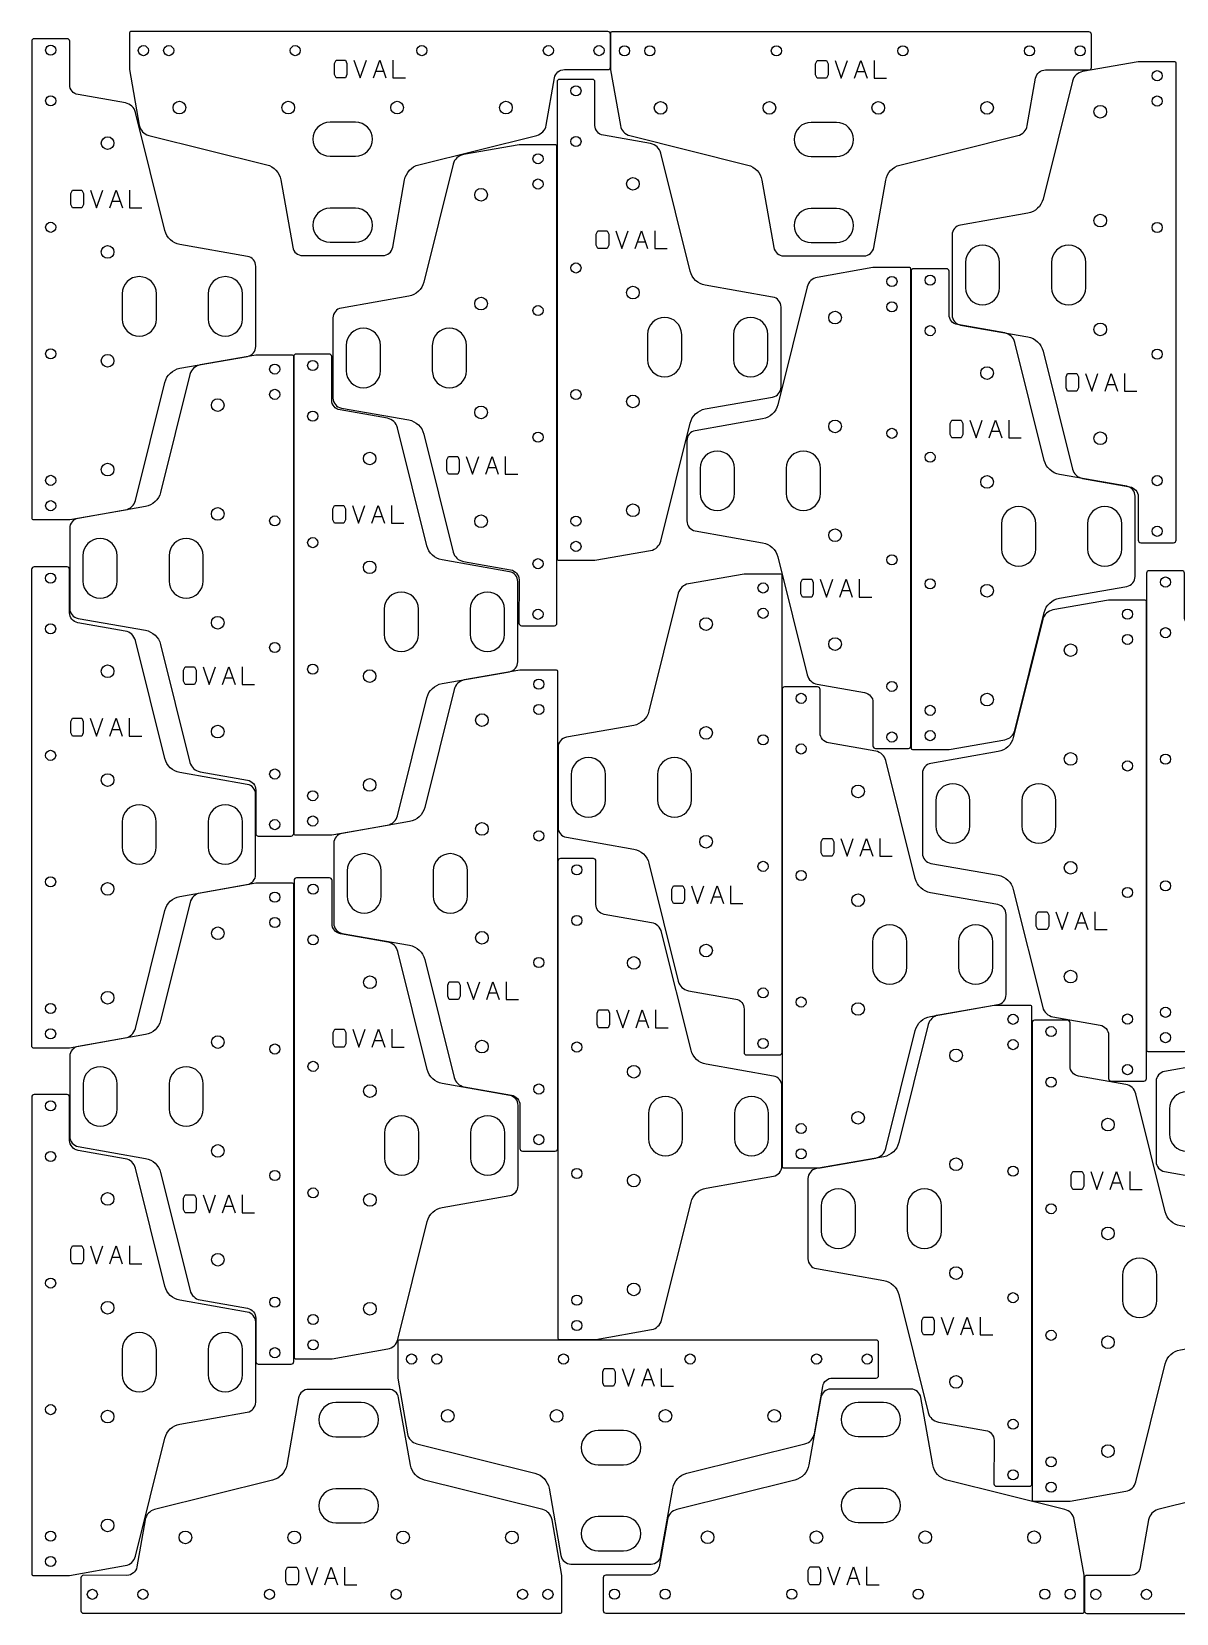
# Model space of a CAD drawing. Extents: x 0 to 2304, y 0 to 1250.
# Drawn here: x 0 to 904, y 0 to 1250 of the extents above; entities that cross this region are included whole.
import ezdxf

# ---------------------------------------------------------------- set-up
doc = ezdxf.new("R2010")
doc.units = 0
doc.layers.get('0').update_dxf_attribs({"linetype": 'CONTINUOUS'})
doc.layers.add('Layer 2', color=7, linetype='CONTINUOUS')

msp = doc.modelspace()

# ---------------------------------------------------------------- linework, layer by layer
for points in [[(415.1633, 1249.9644), (78.2899, 1249.9644, 0.414213562), (77.2899, 1248.9644), (77.2899, 1219.9644), (85.0473, 1175.9698, 0.296213495), (92.4762, 1168.0033), (185.7277, 1144.7531, -0.296213495), (196.871, 1132.8034), (206.2566, 1079.5752, 0.363970234), (214.135, 1072.9644), (277.4448, 1072.9644, 0.363970234), (285.3232, 1079.5752), (294.7088, 1132.8034, -0.296213495), (305.8521, 1144.7531), (399.1036, 1168.0033, 0.296213495), (406.5325, 1175.9698), (413.1238, 1213.3512, -0.364085196), (421.0055, 1219.962), (455.2891, 1219.9481, 0.414332493), (457.2899, 1221.9481), (457.2899, 1247.9481, 0.414094641), (455.2907, 1249.9481)], [(0.0472, 1202.2116), (0.0472, 865.3382, 0.414213562), (1.0472, 864.3382), (30.0472, 864.3382), (74.0418, 872.0956, 0.296213495), (82.0083, 879.5245), (105.2585, 972.776, -0.296213495), (117.2082, 983.9193), (170.4364, 993.3048, 0.363970234), (177.0472, 1001.1833), (177.0472, 1064.493, 0.363970234), (170.4364, 1072.3715), (117.2082, 1081.7571, -0.296213495), (105.2585, 1092.9003), (82.0083, 1186.1519, 0.296213495), (74.0418, 1193.5807), (36.6604, 1200.1721, -0.364085196), (30.0496, 1208.0538), (30.0635, 1242.3374, 0.414332493), (28.0635, 1244.3382), (2.0635, 1244.3382, 0.414094641), (0.0635, 1242.339)], [(795.2955, 1249.7358), (458.4221, 1249.7358, 0.414213562), (457.4221, 1248.7358), (457.4221, 1219.7358), (465.1795, 1175.7412, 0.296213495), (472.6084, 1167.7747), (565.8599, 1144.5245, -0.296213495), (577.0032, 1132.5748), (586.3887, 1079.3466, 0.363970234), (594.2672, 1072.7358), (657.5769, 1072.7358, 0.363970234), (665.4554, 1079.3466), (674.841, 1132.5748, -0.296213495), (685.9842, 1144.5245), (779.2358, 1167.7747, 0.296213495), (786.6646, 1175.7412), (793.256, 1213.1226, -0.364085196), (801.1377, 1219.7334), (835.4213, 1219.7195, 0.414332493), (837.4221, 1221.7195), (837.4221, 1247.7195, 0.414094641), (835.4229, 1249.7195)], [(904.3069, 888.2505), (904.3069, 1225.1239, 0.414213562), (903.3069, 1226.1239), (874.3069, 1226.1239), (830.3123, 1218.3665, 0.296213495), (822.3458, 1210.9376), (799.0956, 1117.6861, -0.296213495), (787.1459, 1106.5428), (733.9177, 1097.1572, 0.363970234), (727.3069, 1089.2788), (727.3069, 1025.969, 0.363970234), (733.9177, 1018.0906), (787.1459, 1008.705, -0.296213495), (799.0956, 997.5617), (822.3458, 904.3102, 0.296213495), (830.3123, 896.8813), (867.6937, 890.29, -0.364085196), (874.3045, 882.4083), (874.2906, 848.1247, 0.414332493), (876.2906, 846.1239), (902.2906, 846.1239, 0.414094641), (904.2906, 848.1231)], [(415.0934, 1170.0646), (415.0934, 833.1912, 0.414213562), (416.0934, 832.1912), (445.0934, 832.1912), (489.088, 839.9486, 0.296213495), (497.0545, 847.3775), (520.3047, 940.629, -0.296213495), (532.2544, 951.7723), (585.4826, 961.1578, 0.363970234), (592.0934, 969.0363), (592.0934, 1032.346, 0.363970234), (585.4826, 1040.2245), (532.2544, 1049.6101, -0.296213495), (520.3047, 1060.7533), (497.0545, 1154.0049, 0.296213495), (489.088, 1161.4337), (451.7066, 1168.0251, -0.364085196), (445.0957, 1175.9068), (445.1097, 1210.1904, 0.414332493), (443.1097, 1212.1912), (417.1097, 1212.1912, 0.414094641), (415.1097, 1210.192)], [(255.7899, 1151.4644, 1), (255.7899, 1178.4644), (235.7899, 1178.4644, 1), (235.7899, 1151.4644)], [(635.9221, 1151.2358, 1), (635.9221, 1178.2358), (615.9221, 1178.2358, 1), (615.9221, 1151.2358)], [(415.0814, 822.6502), (415.0814, 1159.5237, 0.414213562), (414.0814, 1160.5237), (385.0814, 1160.5237), (341.0868, 1152.7662, 0.296213495), (333.1203, 1145.3374), (309.8701, 1052.0859, -0.296213495), (297.9204, 1040.9426), (244.6922, 1031.557, 0.363970234), (238.0814, 1023.6785), (238.0814, 960.3688, 0.363970234), (244.6922, 952.4904), (297.9204, 943.1048, -0.296213495), (309.8701, 931.9615), (333.1203, 838.71, 0.296213495), (341.0868, 831.2811), (378.4682, 824.6898, -0.364085196), (385.079, 816.8081), (385.0651, 782.5245, 0.414332493), (387.0651, 780.5237), (413.0651, 780.5237, 0.414094641), (415.0651, 782.5229)], [(255.7899, 1083.4644, 1), (255.7899, 1110.4644), (235.7899, 1110.4644, 1), (235.7899, 1083.4644)], [(635.9221, 1083.2358, 1), (635.9221, 1110.2358), (615.9221, 1110.2358, 1), (615.9221, 1083.2358)], [(737.8069, 1047.6239, 1), (764.8069, 1047.6239), (764.8069, 1067.6239, 1), (737.8069, 1067.6239)], [(805.8069, 1047.6239, 1), (832.8069, 1047.6239), (832.8069, 1067.6239, 1), (805.8069, 1067.6239)], [(694.7473, 725.6511), (694.7473, 1062.5245, 0.414213562), (693.7473, 1063.5245), (664.7473, 1063.5245), (620.7527, 1055.7671, 0.296213495), (612.7862, 1048.3382), (589.536, 955.0867, -0.296213495), (577.5863, 943.9434), (524.3581, 934.5579, 0.363970234), (517.7473, 926.6794), (517.7473, 863.3697, 0.363970234), (524.3581, 855.4912), (577.5863, 846.1056, -0.296213495), (589.536, 834.9624), (612.7862, 741.7108, 0.296213495), (620.7527, 734.282), (658.1341, 727.6906, -0.364085196), (664.7449, 719.8089), (664.731, 685.5253, 0.414332493), (666.731, 683.5245), (692.731, 683.5245, 0.414094641), (694.731, 685.5237)], [(694.8496, 1020.4883), (694.8496, 683.6148, 0.414213562), (695.8496, 682.6148), (724.8496, 682.6148), (768.8442, 690.3722, 0.296213495), (776.8107, 697.8011), (800.0609, 791.0526, -0.296213495), (812.0106, 802.1959), (865.2388, 811.5815, 0.363970234), (871.8496, 819.4599), (871.8496, 882.7697, 0.363970234), (865.2388, 890.6481), (812.0106, 900.0337, -0.296213495), (800.0609, 911.177), (776.8107, 1004.4285, 0.296213495), (768.8442, 1011.8574), (731.4628, 1018.4487, -0.364085196), (724.852, 1026.3304), (724.8659, 1060.614, 0.414332493), (722.8659, 1062.6148), (696.8659, 1062.6148, 0.414094641), (694.8659, 1060.6156)], [(98.5472, 1042.8382, 1), (71.5472, 1042.8382), (71.5472, 1022.8382, 1), (98.5472, 1022.8382)], [(166.5472, 1042.8382, 1), (139.5472, 1042.8382), (139.5472, 1022.8382, 1), (166.5472, 1022.8382)], [(248.5814, 982.0237, 1), (275.5814, 982.0237), (275.5814, 1002.0237, 1), (248.5814, 1002.0237)], [(316.5814, 982.0237, 1), (343.5814, 982.0237), (343.5814, 1002.0237, 1), (316.5814, 1002.0237)], [(513.5934, 1010.6912, 1), (486.5934, 1010.6912), (486.5934, 990.6912, 1), (513.5934, 990.6912)], [(581.5934, 1010.6912, 1), (554.5934, 1010.6912), (554.5934, 990.6912, 1), (581.5934, 990.6912)], [(207.0649, 656.4383), (207.0649, 993.3118, 0.414213562), (206.0649, 994.3118), (177.0649, 994.3118), (133.0703, 986.5543, 0.296213495), (125.1038, 979.1255), (101.8536, 885.8739, -0.296213495), (89.9039, 874.7306), (36.6757, 865.3451, 0.363970234), (30.0649, 857.4666), (30.0649, 794.1569, 0.363970234), (36.6757, 786.2784), (89.9039, 776.8929, -0.296213495), (101.8536, 765.7496), (125.1038, 672.4981, 0.296213495), (133.0703, 665.0692), (170.4517, 658.4778, -0.364085196), (177.0625, 650.5961), (177.0486, 616.3126, 0.414332493), (179.0486, 614.3118), (205.0486, 614.3118, 0.414094641), (207.0486, 616.3109)], [(207.0781, 953.0097), (207.0781, 616.1362, 0.414213562), (208.0781, 615.1362), (237.0781, 615.1362), (281.0727, 622.8937, 0.296213495), (289.0391, 630.3225), (312.2894, 723.5741, -0.296213495), (324.2391, 734.7173), (377.4672, 744.1029, 0.363970234), (384.0781, 751.9814), (384.0781, 815.2911, 0.363970234), (377.4672, 823.1696), (324.2391, 832.5551, -0.296213495), (312.2894, 843.6984), (289.0391, 936.9499, 0.296213495), (281.0727, 944.3788), (243.6912, 950.9701, -0.364085196), (237.0804, 958.8519), (237.0943, 993.1354, 0.414332493), (235.0943, 995.1362), (209.0943, 995.1362, 0.414094641), (207.0943, 993.137)], [(528.2473, 885.0245, 1), (555.2473, 885.0245), (555.2473, 905.0245, 1), (528.2473, 905.0245)], [(596.2473, 885.0245, 1), (623.2473, 885.0245), (623.2473, 905.0245, 1), (596.2473, 905.0245)], [(793.3496, 861.1148, 1), (766.3496, 861.1148), (766.3496, 841.1148, 1), (793.3496, 841.1148)], [(861.3496, 861.1148, 1), (834.3496, 861.1148), (834.3496, 841.1148, 1), (861.3496, 841.1148)], [(40.5649, 815.8118, 1), (67.5649, 815.8118), (67.5649, 835.8118, 1), (40.5649, 835.8118)], [(108.5649, 815.8118, 1), (135.5649, 815.8118), (135.5649, 835.8118, 1), (108.5649, 835.8118)], [(-0.0006, 784.9124), (-0.0006, 448.039, 0.414213562), (0.9994, 447.039), (29.9994, 447.039), (73.994, 454.7964, 0.296213495), (81.9605, 462.2253), (105.2107, 555.4768, -0.296213495), (117.1605, 566.6201), (170.3886, 576.0056, 0.363970234), (176.9994, 583.8841), (176.9994, 647.1938, 0.363970234), (170.3886, 655.0723), (117.1605, 664.4579, -0.296213495), (105.2107, 675.6011), (81.9605, 768.8527, 0.296213495), (73.994, 776.2815), (36.6126, 782.8729, -0.364085196), (30.0018, 790.7546), (30.0157, 825.0382, 0.414332493), (28.0157, 827.039), (2.0157, 827.039, 0.414094641), (0.0157, 825.0398)], [(592.9, 483.4461), (592.9, 820.3196, 0.414213562), (591.9, 821.3196), (562.9, 821.3196), (518.9054, 813.5621, 0.296213495), (510.9389, 806.1333), (487.6887, 712.8818, -0.296213495), (475.739, 701.7385), (422.5108, 692.3529, 0.363970234), (415.9, 684.4744), (415.9, 621.1647, 0.363970234), (422.5108, 613.2863), (475.739, 603.9007, -0.296213495), (487.6887, 592.7574), (510.9389, 499.5059, 0.296213495), (518.9054, 492.077), (556.2868, 485.4857, -0.364085196), (562.8976, 477.604), (562.8837, 443.3204, 0.414332493), (564.8837, 441.3196), (590.8837, 441.3196, 0.414094641), (592.8837, 443.3188)], [(880.8511, 781.8702), (880.8511, 444.9967, 0.414213562), (881.8511, 443.9967), (910.8511, 443.9967), (954.8457, 451.7541, 0.296213495), (962.8122, 459.183), (986.0624, 552.4345, -0.296213495), (998.0121, 563.5778), (1051.2403, 572.9634, 0.363970234), (1057.8511, 580.8418), (1057.8511, 644.1516, 0.363970234), (1051.2403, 652.03), (998.0121, 661.4156, -0.296213495), (986.0624, 672.5589), (962.8122, 765.8104, 0.296213495), (954.8457, 773.2393), (917.4643, 779.8306, -0.364085196), (910.8535, 787.7123), (910.8674, 821.9959, 0.414332493), (908.8674, 823.9967), (882.8674, 823.9967, 0.414094641), (880.8674, 821.9975)], [(305.5781, 793.6362, 1), (278.5781, 793.6362), (278.5781, 773.6362, 1), (305.5781, 773.6362)], [(373.5781, 793.6362, 1), (346.5781, 793.6362), (346.5781, 773.6362, 1), (373.5781, 773.6362)], [(880.8321, 462.7998), (880.8321, 799.6732, 0.414213562), (879.8321, 800.6732), (850.8321, 800.6732), (806.8375, 792.9158, 0.296213495), (798.871, 785.4869), (775.6208, 692.2354, -0.296213495), (763.6711, 681.0921), (710.4429, 671.7066, 0.363970234), (703.8321, 663.8281), (703.8321, 600.5184, 0.363970234), (710.4429, 592.6399), (763.6711, 583.2543, -0.296213495), (775.6208, 572.1111), (798.871, 478.8595, 0.296213495), (806.8375, 471.4307), (844.2189, 464.8393, -0.364085196), (850.8298, 456.9576), (850.8158, 422.674, 0.414332493), (852.8158, 420.6732), (878.8158, 420.6732, 0.414094641), (880.8158, 422.6724)], [(415.7622, 407.4851), (415.7622, 744.3586, 0.414213562), (414.7622, 745.3586), (385.7622, 745.3586), (341.7676, 737.6011, 0.296213495), (333.8012, 730.1723), (310.5509, 636.9207, -0.296213495), (298.6012, 625.7774), (245.3731, 616.3919, 0.363970234), (238.7622, 608.5134), (238.7622, 545.2037, 0.363970234), (245.3731, 537.3252), (298.6012, 527.9397, -0.296213495), (310.5509, 516.7964), (333.8012, 423.5448, 0.296213495), (341.7676, 416.116), (379.1491, 409.5246, -0.364085196), (385.7599, 401.6429), (385.746, 367.3594, 0.414332493), (387.746, 365.3586), (413.746, 365.3586, 0.414094641), (415.746, 367.3577)], [(592.9353, 689.9762), (592.9353, 353.1028, 0.414213562), (593.9353, 352.1028), (622.9353, 352.1028), (666.9299, 359.8602, 0.296213495), (674.8964, 367.2891), (698.1466, 460.5406, -0.296213495), (710.0963, 471.6839), (763.3245, 481.0694, 0.363970234), (769.9353, 488.9479), (769.9353, 552.2576, 0.363970234), (763.3245, 560.1361), (710.0963, 569.5217, -0.296213495), (698.1466, 580.6649), (674.8964, 673.9165, 0.296213495), (666.9299, 681.3453), (629.5485, 687.9367, -0.364085196), (622.9377, 695.8184), (622.9516, 730.102, 0.414332493), (620.9516, 732.1028), (594.9516, 732.1028, 0.414094641), (592.9516, 730.1036)], [(426.4, 642.8196, 1), (453.4, 642.8196), (453.4, 662.8196, 1), (426.4, 662.8196)], [(494.4, 642.8196, 1), (521.4, 642.8196), (521.4, 662.8196, 1), (494.4, 662.8196)], [(714.3321, 622.1732, 1), (741.3321, 622.1732), (741.3321, 642.1732, 1), (714.3321, 642.1732)], [(782.3321, 622.1732, 1), (809.3321, 622.1732), (809.3321, 642.1732, 1), (782.3321, 642.1732)], [(98.4994, 625.539, 1), (71.4994, 625.539), (71.4994, 605.539, 1), (98.4994, 605.539)], [(166.4994, 625.539, 1), (139.4994, 625.539), (139.4994, 605.539, 1), (166.4994, 605.539)], [(249.2622, 566.8586, 1), (276.2622, 566.8586), (276.2622, 586.8586, 1), (249.2622, 586.8586)], [(317.2622, 566.8586, 1), (344.2622, 566.8586), (344.2622, 586.8586, 1), (317.2622, 586.8586)], [(415.7918, 554.4266), (415.7918, 217.5532, 0.414213562), (416.7918, 216.5532), (445.7918, 216.5532), (489.7864, 224.3106, 0.296213495), (497.7529, 231.7395), (521.0031, 324.991, -0.296213495), (532.9528, 336.1343), (586.181, 345.5199, 0.363970234), (592.7918, 353.3983), (592.7918, 416.7081, 0.363970234), (586.181, 424.5865), (532.9528, 433.9721, -0.296213495), (521.0031, 445.1154), (497.7529, 538.3669, 0.296213495), (489.7864, 545.7958), (452.405, 552.3871, -0.364085196), (445.7942, 560.2688), (445.8081, 594.5524, 0.414332493), (443.8081, 596.5532), (417.8081, 596.5532, 0.414094641), (415.8081, 594.554)], [(207.1106, 239.1183), (207.1106, 575.9917, 0.414213562), (206.1106, 576.9917), (177.1106, 576.9917), (133.116, 569.2343, 0.296213495), (125.1495, 561.8054), (101.8993, 468.5539, -0.296213495), (89.9496, 457.4106), (36.7214, 448.025, 0.363970234), (30.1106, 440.1466), (30.1106, 376.8368, 0.363970234), (36.7214, 368.9584), (89.9496, 359.5728, -0.296213495), (101.8993, 348.4295), (125.1495, 255.178, 0.296213495), (133.116, 247.7491), (170.4974, 241.1578, -0.364085196), (177.1082, 233.2761), (177.0943, 198.9925, 0.414332493), (179.0943, 196.9917), (205.0943, 196.9917, 0.414094641), (207.0943, 198.9909)], [(207.3289, 539.1301), (207.3289, 202.2567, 0.414213562), (208.3289, 201.2567), (237.3289, 201.2567), (281.3235, 209.0141, 0.296213495), (289.29, 216.443), (312.5402, 309.6945, -0.296213495), (324.4899, 320.8378), (377.7181, 330.2233, 0.363970234), (384.3289, 338.1018), (384.3289, 401.4115, 0.363970234), (377.7181, 409.29), (324.4899, 418.6756, -0.296213495), (312.5402, 429.8188), (289.29, 523.0704, 0.296213495), (281.3235, 530.4992), (243.9421, 537.0906, -0.364085196), (237.3313, 544.9723), (237.3452, 579.2559, 0.414332493), (235.3452, 581.2567), (209.3452, 581.2567, 0.414094641), (207.3452, 579.2575)], [(1065.4749, 219.3305), (1065.4749, 556.2039, 0.414213562), (1064.4749, 557.2039), (1035.4749, 557.2039), (991.4803, 549.4465, 0.296213495), (983.5138, 542.0176), (960.2636, 448.7661, -0.296213495), (948.3139, 437.6228), (895.0857, 428.2373, 0.363970234), (888.4749, 420.3588), (888.4749, 357.0491, 0.363970234), (895.0857, 349.1706), (948.3139, 339.785, -0.296213495), (960.2636, 328.6418), (983.5138, 235.3902, 0.296213495), (991.4803, 227.9614), (1028.8617, 221.37, -0.364085196), (1035.4725, 213.4883), (1035.4586, 179.2047, 0.414332493), (1037.4586, 177.2039), (1063.4586, 177.2039, 0.414094641), (1065.4586, 179.2031)], [(691.4353, 530.6028, 1), (664.4353, 530.6028), (664.4353, 510.6028, 1), (691.4353, 510.6028)], [(759.4353, 530.6028, 1), (732.4353, 530.6028), (732.4353, 510.6028, 1), (759.4353, 510.6028)], [(790.3827, 142.5817), (790.3827, 479.4552, 0.414213562), (789.3827, 480.4552), (760.3827, 480.4552), (716.3881, 472.6977, 0.296213495), (708.4216, 465.2689), (685.1714, 372.0173, -0.296213495), (673.2217, 360.8741), (619.9935, 351.4885, 0.363970234), (613.3827, 343.61), (613.3827, 280.3003, 0.363970234), (619.9935, 272.4218), (673.2217, 263.0363, -0.296213495), (685.1714, 251.893), (708.4216, 158.6415, 0.296213495), (716.3881, 151.2126), (753.7695, 144.6213, -0.364085196), (760.3803, 136.7395), (760.3664, 102.456, 0.414332493), (762.3664, 100.4552), (788.3664, 100.4552, 0.414094641), (790.3664, 102.4544)], [(790.4369, 426.6321), (790.4369, 89.7587, 0.414213562), (791.4369, 88.7587), (820.4369, 88.7587), (864.4315, 96.5161, 0.296213495), (872.398, 103.945), (895.6482, 197.1965, -0.296213495), (907.5979, 208.3398), (960.8261, 217.7254, 0.363970234), (967.4369, 225.6038), (967.4369, 288.9136, 0.363970234), (960.8261, 296.792), (907.5979, 306.1776, -0.296213495), (895.6482, 317.3209), (872.398, 410.5724, 0.296213495), (864.4315, 418.0013), (827.0501, 424.5926, -0.364085196), (820.4393, 432.4743), (820.4532, 466.7579, 0.414332493), (818.4532, 468.7587), (792.4532, 468.7587, 0.414094641), (790.4532, 466.7595)], [(40.6106, 398.4917, 1), (67.6106, 398.4917), (67.6106, 418.4917, 1), (40.6106, 418.4917)], [(108.6106, 398.4917, 1), (135.6106, 398.4917), (135.6106, 418.4917, 1), (108.6106, 418.4917)], [(0.0213, 367.897), (0.0213, 31.0236, 0.414213562), (1.0213, 30.0236), (30.0213, 30.0236), (74.0159, 37.781, 0.296213495), (81.9824, 45.2099), (105.2326, 138.4614, -0.296213495), (117.1823, 149.6047), (170.4105, 158.9903, 0.363970234), (177.0213, 166.8687), (177.0213, 230.1785, 0.363970234), (170.4105, 238.0569), (117.1823, 247.4425, -0.296213495), (105.2326, 258.5858), (81.9824, 351.8373, 0.296213495), (74.0159, 359.2662), (36.6345, 365.8575, -0.364085196), (30.0237, 373.7392), (30.0376, 408.0228, 0.414332493), (28.0376, 410.0236), (2.0376, 410.0236, 0.414094641), (0.0376, 408.0244)], [(514.2918, 395.0532, 1), (487.2918, 395.0532), (487.2918, 375.0532, 1), (514.2918, 375.0532)], [(582.2918, 395.0532, 1), (555.2918, 395.0532), (555.2918, 375.0532, 1), (582.2918, 375.0532)], [(898.9749, 378.7039, 1), (925.9749, 378.7039), (925.9749, 398.7039, 1), (898.9749, 398.7039)], [(305.8289, 379.7567, 1), (278.8289, 379.7567), (278.8289, 359.7567, 1), (305.8289, 359.7567)], [(373.8289, 379.7567, 1), (346.8289, 379.7567), (346.8289, 359.7567, 1), (373.8289, 359.7567)], [(623.8827, 301.9552, 1), (650.8827, 301.9552), (650.8827, 321.9552, 1), (623.8827, 321.9552)], [(691.8827, 301.9552, 1), (718.8827, 301.9552), (718.8827, 321.9552, 1), (691.8827, 321.9552)], [(888.9369, 267.2587, 1), (861.9369, 267.2587), (861.9369, 247.2587, 1), (888.9369, 247.2587)], [(98.5213, 208.5236, 1), (71.5213, 208.5236), (71.5213, 188.5236, 1), (98.5213, 188.5236)], [(166.5213, 208.5236, 1), (139.5213, 208.5236), (139.5213, 188.5236, 1), (166.5213, 188.5236)], [(627.0948, 215.9979), (290.2213, 215.9979, 0.414213562), (289.2213, 214.9979), (289.2213, 185.9979), (296.9788, 142.0033, 0.296213495), (304.4076, 134.0368), (397.6591, 110.7866, -0.296213495), (408.8024, 98.8369), (418.188, 45.6087, 0.363970234), (426.0665, 38.9979), (489.3762, 38.9979, 0.363970234), (497.2546, 45.6087), (506.6402, 98.8369, -0.296213495), (517.7835, 110.7866), (611.035, 134.0368, 0.296213495), (618.4639, 142.0033), (625.0552, 179.3847, -0.364085196), (632.9369, 185.9955), (667.2205, 185.9816, 0.414332493), (669.2213, 187.9816), (669.2213, 213.9816, 0.414094641), (667.2221, 215.9816)], [(81.081, 0.0494), (417.9545, 0.0494, 0.414213562), (418.9545, 1.0494), (418.9545, 30.0494), (411.1971, 74.044, 0.296213495), (403.7682, 82.0105), (310.5167, 105.2607, -0.296213495), (299.3734, 117.2104), (289.9878, 170.4386, 0.363970234), (282.1094, 177.0494), (218.7996, 177.0494, 0.363970234), (210.9212, 170.4386), (201.5356, 117.2104, -0.296213495), (190.3923, 105.2607), (97.1408, 82.0105, 0.296213495), (89.7119, 74.044), (83.1206, 36.6626, -0.364085196), (75.2389, 30.0518), (40.9553, 30.0657, 0.414332493), (38.9545, 28.0657), (38.9545, 2.0657, 0.414094641), (40.9537, 0.0657)], [(493.6801, 0.1898), (830.5536, 0.1898, 0.414213562), (831.5536, 1.1898), (831.5536, 30.1898), (823.7961, 74.1844, 0.296213495), (816.3673, 82.1509), (723.1158, 105.4011, -0.296213495), (711.9725, 117.3508), (702.5869, 170.579, 0.363970234), (694.7084, 177.1898), (631.3987, 177.1898, 0.363970234), (623.5203, 170.579), (614.1347, 117.3508, -0.296213495), (602.9914, 105.4011), (509.7399, 82.1509, 0.296213495), (502.311, 74.1844), (495.7197, 36.803, -0.364085196), (487.838, 30.1922), (453.5544, 30.2061, 0.414332493), (451.5536, 28.2061), (451.5536, 2.2061, 0.414094641), (453.5528, 0.2061)], [(873.8805, 0.0104), (1210.7539, 0.0104, 0.414213562), (1211.7539, 1.0104), (1211.7539, 30.0104), (1203.9965, 74.0051, 0.296213495), (1196.5676, 81.9715), (1103.3161, 105.2217, -0.296213495), (1092.1728, 117.1715), (1082.7873, 170.3996, 0.363970234), (1074.9088, 177.0104), (1011.5991, 177.0104, 0.363970234), (1003.7206, 170.3996), (994.335, 117.1715, -0.296213495), (983.1918, 105.2217), (889.9402, 81.9715, 0.296213495), (882.5114, 74.0051), (875.92, 36.6236, -0.364085196), (868.0383, 30.0128), (833.7547, 30.0267, 0.414332493), (831.7539, 28.0267), (831.7539, 2.0267, 0.414094641), (833.7531, 0.0267)], [(240.4545, 166.5494, 1), (240.4545, 139.5494), (260.4545, 139.5494, 1), (260.4545, 166.5494)], [(653.0536, 166.6898, 1), (653.0536, 139.6898), (673.0536, 139.6898, 1), (673.0536, 166.6898)], [(467.7213, 117.4979, 1), (467.7213, 144.4979), (447.7213, 144.4979, 1), (447.7213, 117.4979)], [(240.4545, 98.5494, 1), (240.4545, 71.5494), (260.4545, 71.5494, 1), (260.4545, 98.5494)], [(653.0536, 98.6898, 1), (653.0536, 71.6898), (673.0536, 71.6898, 1), (673.0536, 98.6898)], [(467.7213, 49.4979, 1), (467.7213, 76.4979), (447.7213, 76.4979, 1), (447.7213, 49.4979)]]:
    msp.add_lwpolyline(points, format="xyb", close=True)
for centre, radius in [((15.0472, 1235.3382), 4), ((88.2899, 1234.9644), 4), ((108.2899, 1234.9644), 4), ((208.2899, 1234.9644), 4), ((308.2899, 1234.9644), 4), ((408.2899, 1234.9644), 4), ((448.2899, 1234.9644), 4), ((468.4221, 1234.7358), 4), ((488.4221, 1234.7358), 4), ((588.4221, 1234.7358), 4), ((688.4221, 1234.7358), 4), ((788.4221, 1234.7358), 4), ((828.4221, 1234.7358), 4), ((889.3069, 1215.1239), 4), ((430.0934, 1203.1912), 4), ((15.0472, 1195.3382), 4), ((116.7899, 1189.9644), 5), ((202.7899, 1189.9644), 5), ((288.7899, 1189.9644), 5), ((374.7899, 1189.9644), 5), ((496.9221, 1189.7358), 5), ((582.9221, 1189.7358), 5), ((668.9221, 1189.7358), 5), ((754.9221, 1189.7358), 5), ((844.3069, 1186.6239), 5), ((889.3069, 1195.1239), 4), ((60.0472, 1161.8382), 5), ((430.0934, 1163.1912), 4), ((400.0814, 1149.5237), 4), ((355.0814, 1121.0237), 5), ((400.0814, 1129.5237), 4), ((475.0934, 1129.6912), 5), ((844.3069, 1100.6239), 5), ((15.0472, 1095.3382), 4), ((889.3069, 1095.1239), 4), ((60.0472, 1075.8382), 5), ((430.0934, 1063.1912), 4), ((679.7473, 1052.5245), 4), ((709.8496, 1053.6148), 4), ((355.0814, 1035.0237), 5), ((475.0934, 1043.6912), 5), ((400.0814, 1029.5237), 4), ((634.7473, 1024.0245), 5), ((679.7473, 1032.5245), 4), ((709.8496, 1013.6148), 4), ((844.3069, 1014.6239), 5), ((15.0472, 995.3382), 4), ((60.0472, 989.8382), 5), ((222.0781, 986.1362), 4), ((889.3069, 995.1239), 4), ((192.0649, 983.3118), 4), ((754.8496, 980.1148), 5), ((192.0649, 963.3118), 4), ((430.0934, 963.1912), 4), ((475.0934, 957.6912), 5), ((147.0649, 954.8118), 5), ((222.0781, 946.1362), 4), ((355.0814, 949.0237), 5), ((634.7473, 938.0245), 5), ((400.0814, 929.5237), 4), ((679.7473, 932.5245), 4), ((844.3069, 928.6239), 5), ((267.0781, 912.6362), 5), ((709.8496, 913.6148), 4), ((60.0472, 903.8382), 5), ((15.0472, 895.3382), 4), ((754.8496, 894.1148), 5), ((889.3069, 895.1239), 4), ((15.0472, 875.3382), 4), ((475.0934, 871.6912), 5), ((147.0649, 868.8118), 5), ((192.0649, 863.3118), 4), ((355.0814, 863.0237), 5), ((430.0934, 863.1912), 4), ((222.0781, 846.1362), 4), ((634.7473, 852.0245), 5), ((889.3069, 855.1239), 4), ((430.0934, 843.1912), 4), ((267.0781, 826.6362), 5), ((400.0814, 829.5237), 4), ((679.7473, 832.5245), 4), ((14.9994, 818.039), 4), ((577.9, 810.3196), 4), ((709.8496, 813.6148), 4), ((754.8496, 808.1148), 5), ((895.8511, 814.9967), 4), ((147.0649, 782.8118), 5), ((400.0814, 789.5237), 4), ((577.9, 790.3196), 4), ((865.8321, 789.6732), 4), ((14.9994, 778.039), 4), ((532.9, 781.8196), 5), ((895.8511, 774.9967), 4), ((192.0649, 763.3118), 4), ((634.7473, 766.0245), 5), ((820.8321, 761.1732), 5), ((865.8321, 769.6732), 4), ((222.0781, 746.1362), 4), ((59.9994, 744.539), 5), ((267.0781, 740.6362), 5), ((400.7622, 734.3586), 4), ((607.9353, 723.1028), 4), ((679.7473, 732.5245), 4), ((754.8496, 722.1148), 5), ((400.7622, 714.3586), 4), ((709.8496, 713.6148), 4), ((147.0649, 696.8118), 5), ((355.7622, 705.8586), 5), ((532.9, 695.8196), 5), ((577.9, 690.3196), 4), ((679.7473, 692.5245), 4), ((709.8496, 693.6148), 4), ((14.9994, 678.039), 4), ((607.9353, 683.1028), 4), ((820.8321, 675.1732), 5), ((895.8511, 674.9967), 4), ((59.9994, 658.539), 5), ((192.0649, 663.3118), 4), ((865.8321, 669.6732), 4), ((222.0781, 646.1362), 4), ((267.0781, 654.6362), 5), ((652.9353, 649.6028), 5), ((192.0649, 623.3118), 4), ((222.0781, 626.1362), 4), ((355.7622, 619.8586), 5), ((400.7622, 614.3586), 4), ((532.9, 609.8196), 5), ((430.7918, 587.5532), 4), ((577.9, 590.3196), 4), ((820.8321, 589.1732), 5), ((14.9994, 578.039), 4), ((59.9994, 572.539), 5), ((222.3289, 572.2567), 4), ((607.9353, 583.1028), 4), ((895.8511, 574.9967), 4), ((192.1106, 565.9917), 4), ((652.9353, 563.6028), 5), ((865.8321, 569.6732), 4), ((192.1106, 545.9917), 4), ((430.7918, 547.5532), 4), ((147.1106, 537.4917), 5), ((355.7622, 533.8586), 5), ((222.3289, 532.2567), 4), ((532.9, 523.8196), 5), ((400.7622, 514.3586), 4), ((475.7918, 514.0532), 5), ((267.3289, 498.7567), 5), ((820.8321, 503.1732), 5), ((59.9994, 486.539), 5), ((577.9, 490.3196), 4), ((14.9994, 478.039), 4), ((607.9353, 483.1028), 4), ((652.9353, 477.6028), 5), ((895.8511, 474.9967), 4), ((775.3827, 469.4552), 4), ((805.4369, 459.7587), 4), ((865.8321, 469.6732), 4), ((14.9994, 458.039), 4), ((147.1106, 451.4917), 5), ((192.1106, 445.9917), 4), ((355.7622, 447.8586), 5), ((430.7918, 447.5532), 4), ((577.9, 450.3196), 4), ((775.3827, 449.4552), 4), ((895.8511, 454.9967), 4), ((730.3827, 440.9552), 5), ((222.3289, 432.2567), 4), ((475.7918, 428.0532), 5), ((865.8321, 429.6732), 4), ((267.3289, 412.7567), 5), ((400.7622, 414.3586), 4), ((805.4369, 419.7587), 4), ((15.0213, 401.0236), 4), ((652.9353, 391.6028), 5), ((850.4369, 386.2587), 5), ((400.7622, 374.3586), 4), ((607.9353, 383.1028), 4), ((15.0213, 361.0236), 4), ((147.1106, 365.4917), 5), ((607.9353, 363.1028), 4), ((192.1106, 345.9917), 4), ((430.7918, 347.5532), 4), ((730.3827, 354.9552), 5), ((775.3827, 349.4552), 4), ((475.7918, 342.0532), 5), ((60.0213, 327.5236), 5), ((222.3289, 332.2567), 4), ((267.3289, 326.7567), 5), ((805.4369, 319.7587), 4), ((850.4369, 300.2587), 5), ((147.1106, 279.4917), 5), ((15.0213, 261.0236), 4), ((730.3827, 268.9552), 5), ((192.1106, 245.9917), 4), ((430.7918, 247.5532), 4), ((475.7918, 256.0532), 5), ((775.3827, 249.4552), 4), ((60.0213, 241.5236), 5), ((267.3289, 240.7567), 5), ((222.3289, 232.2567), 4), ((430.7918, 227.5532), 4), ((222.3289, 212.2567), 4), ((805.4369, 219.7587), 4), ((850.4369, 214.2587), 5), ((192.1106, 205.9917), 4), ((300.2213, 200.9979), 4), ((320.2213, 200.9979), 4), ((420.2213, 200.9979), 4), ((520.2213, 200.9979), 4), ((620.2213, 200.9979), 4), ((660.2213, 200.9979), 4), ((730.3827, 182.9552), 5), ((15.0213, 161.0236), 4), ((60.0213, 155.5236), 5), ((328.7213, 155.9979), 5), ((414.7213, 155.9979), 5), ((500.7213, 155.9979), 5), ((586.7213, 155.9979), 5), ((775.3827, 149.4552), 4), ((850.4369, 128.2587), 5), ((775.3827, 109.4552), 4), ((805.4369, 119.7587), 4), ((805.4369, 99.7587), 4), ((15.0213, 61.0236), 4), ((60.0213, 69.5236), 5), ((121.4545, 60.0494), 5), ((207.4545, 60.0494), 5), ((293.4545, 60.0494), 5), ((379.4545, 60.0494), 5), ((534.0536, 60.1898), 5), ((620.0536, 60.1898), 5), ((706.0536, 60.1898), 5), ((792.0536, 60.1898), 5), ((15.0213, 41.0236), 4), ((47.9545, 15.0494), 4), ((87.9545, 15.0494), 4), ((187.9545, 15.0494), 4), ((287.9545, 15.0494), 4), ((387.9545, 15.0494), 4), ((407.9545, 15.0494), 4), ((460.5536, 15.1898), 4), ((500.5536, 15.1898), 4), ((600.5536, 15.1898), 4), ((700.5536, 15.1898), 4), ((800.5536, 15.1898), 4), ((820.5536, 15.1898), 4), ((840.7539, 15.0104), 4), ((880.7539, 15.0104), 4)]:
    msp.add_circle(centre, radius)
at = {"layer": 'Layer 2'}
for p, q in [((239.2602, 1224.8638), (240.4922, 1227.5038)), ((240.4922, 1227.5038), (247.8842, 1227.5038)), ((247.8842, 1227.5038), (249.1162, 1224.8638)), ((254.6602, 1227.5038), (259.5882, 1213.4238)), ((259.5882, 1213.4238), (264.5162, 1227.5038)), ((270.0602, 1213.4238), (274.9882, 1227.5038)), ((274.9882, 1227.5038), (279.9162, 1213.4238)), ((285.4602, 1227.5038), (285.4602, 1213.4238)), ((619.3924, 1224.6352), (620.6244, 1227.2752)), ((620.6244, 1227.2752), (628.0164, 1227.2752)), ((628.0164, 1227.2752), (629.2484, 1224.6352)), ((634.7924, 1227.2752), (639.7204, 1213.1952)), ((639.7204, 1213.1952), (644.6484, 1227.2752)), ((650.1924, 1213.1952), (655.1204, 1227.2752)), ((655.1204, 1227.2752), (660.0484, 1213.1952)), ((665.5924, 1227.2752), (665.5924, 1213.1952)), ((239.2602, 1216.0638), (239.2602, 1224.8638)), ((240.4922, 1213.4238), (239.2602, 1216.0638)), ((247.8842, 1213.4238), (240.4922, 1213.4238)), ((249.1162, 1216.0638), (247.8842, 1213.4238)), ((249.1162, 1224.8638), (249.1162, 1216.0638)), ((271.9082, 1218.7038), (278.0682, 1218.7038)), ((285.4602, 1213.4238), (295.3162, 1213.4238)), ((619.3924, 1215.8352), (619.3924, 1224.6352)), ((620.6244, 1213.1952), (619.3924, 1215.8352)), ((628.0164, 1213.1952), (620.6244, 1213.1952)), ((629.2484, 1215.8352), (628.0164, 1213.1952)), ((629.2484, 1224.6352), (629.2484, 1215.8352)), ((652.0404, 1218.4752), (658.2004, 1218.4752)), ((665.5924, 1213.1952), (675.4484, 1213.1952)), ((31.0198, 1122.0698), (32.2518, 1124.7098)), ((31.0198, 1113.2698), (31.0198, 1122.0698)), ((32.2518, 1110.6298), (31.0198, 1113.2698)), ((32.2518, 1124.7098), (39.6438, 1124.7098)), ((39.6438, 1124.7098), (40.8758, 1122.0698)), ((40.8758, 1113.2698), (39.6438, 1110.6298)), ((40.8758, 1122.0698), (40.8758, 1113.2698)), ((46.4198, 1124.7098), (51.3478, 1110.6298)), ((51.3478, 1110.6298), (56.2758, 1124.7098)), ((61.8198, 1110.6298), (66.7478, 1124.7098)), ((63.6678, 1115.9098), (69.8278, 1115.9098)), ((66.7478, 1124.7098), (71.6758, 1110.6298)), ((77.2198, 1124.7098), (77.2198, 1110.6298)), ((39.6438, 1110.6298), (32.2518, 1110.6298)), ((77.2198, 1110.6298), (87.0758, 1110.6298)), ((446.0659, 1089.9228), (447.2979, 1092.5628)), ((446.0659, 1081.1228), (446.0659, 1089.9228)), ((447.2979, 1092.5628), (454.6899, 1092.5628)), ((454.6899, 1092.5628), (455.9219, 1089.9228)), ((455.9219, 1089.9228), (455.9219, 1081.1228)), ((461.4659, 1092.5628), (466.3939, 1078.4828)), ((466.3939, 1078.4828), (471.3219, 1092.5628)), ((476.8659, 1078.4828), (481.7939, 1092.5628)), ((481.7939, 1092.5628), (486.7219, 1078.4828)), ((492.2659, 1092.5628), (492.2659, 1078.4828)), ((447.2979, 1078.4828), (446.0659, 1081.1228)), ((454.6899, 1078.4828), (447.2979, 1078.4828)), ((455.9219, 1081.1228), (454.6899, 1078.4828)), ((478.7139, 1083.7628), (484.8739, 1083.7628)), ((492.2659, 1078.4828), (502.1219, 1078.4828)), ((817.2783, 977.1923), (818.5103, 979.8323)), ((817.2783, 968.3923), (817.2783, 977.1923)), ((818.5103, 979.8323), (825.9023, 979.8323)), ((825.9023, 979.8323), (827.1343, 977.1923)), ((827.1343, 977.1923), (827.1343, 968.3923)), ((832.6783, 979.8323), (837.6063, 965.7523)), ((837.6063, 965.7523), (842.5343, 979.8323)), ((848.0783, 965.7523), (853.0063, 979.8323)), ((853.0063, 979.8323), (857.9343, 965.7523)), ((863.4783, 979.8323), (863.4783, 965.7523)), ((818.5103, 965.7523), (817.2783, 968.3923)), ((825.9023, 965.7523), (818.5103, 965.7523)), ((827.1343, 968.3923), (825.9023, 965.7523)), ((849.9263, 971.0323), (856.0863, 971.0323)), ((863.4783, 965.7523), (873.3343, 965.7523)), ((725.8222, 940.3464), (727.0542, 942.9864)), ((725.8222, 931.5464), (725.8222, 940.3464)), ((727.0542, 942.9864), (734.4462, 942.9864)), ((734.4462, 942.9864), (735.6782, 940.3464)), ((735.6782, 940.3464), (735.6782, 931.5464)), ((741.2222, 942.9864), (746.1502, 928.9064)), ((746.1502, 928.9064), (751.0782, 942.9864)), ((756.6222, 928.9064), (761.5502, 942.9864)), ((761.5502, 942.9864), (766.4782, 928.9064)), ((772.0222, 942.9864), (772.0222, 928.9064)), ((727.0542, 928.9064), (725.8222, 931.5464)), ((734.4462, 928.9064), (727.0542, 928.9064)), ((735.6782, 931.5464), (734.4462, 928.9064)), ((758.4702, 934.1864), (764.6302, 934.1864)), ((772.0222, 928.9064), (781.8782, 928.9064)), ((328.0528, 911.592), (329.2848, 914.232)), ((329.2848, 914.232), (336.6768, 914.232)), ((336.6768, 914.232), (337.9088, 911.592)), ((343.4528, 914.232), (348.3808, 900.152)), ((348.3808, 900.152), (353.3088, 914.232)), ((358.8528, 900.152), (363.7808, 914.232)), ((363.7808, 914.232), (368.7088, 900.152)), ((374.2528, 914.232), (374.2528, 900.152)), ((328.0528, 902.792), (328.0528, 911.592)), ((329.2848, 900.152), (328.0528, 902.792)), ((336.6768, 900.152), (329.2848, 900.152)), ((337.9088, 902.792), (336.6768, 900.152)), ((337.9088, 911.592), (337.9088, 902.792)), ((360.7008, 905.432), (366.8608, 905.432)), ((374.2528, 900.152), (384.1088, 900.152)), ((238.0506, 872.8679), (239.2826, 875.5079)), ((239.2826, 875.5079), (246.6746, 875.5079)), ((246.6746, 875.5079), (247.9066, 872.8679)), ((253.4506, 875.5079), (258.3786, 861.4279)), ((258.3786, 861.4279), (263.3066, 875.5079)), ((268.8506, 861.4279), (273.7786, 875.5079)), ((273.7786, 875.5079), (278.7066, 861.4279)), ((284.2506, 875.5079), (284.2506, 861.4279)), ((238.0506, 864.0679), (238.0506, 872.8679)), ((239.2826, 861.4279), (238.0506, 864.0679)), ((247.9066, 864.0679), (246.6746, 861.4279)), ((247.9066, 872.8679), (247.9066, 864.0679)), ((270.6986, 866.7079), (276.8586, 866.7079)), ((246.6746, 861.4279), (239.2826, 861.4279)), ((284.2506, 861.4279), (294.1066, 861.4279)), ((607.7187, 814.5929), (608.9507, 817.2329)), ((607.7187, 805.7929), (607.7187, 814.5929)), ((608.9507, 817.2329), (616.3427, 817.2329)), ((616.3427, 817.2329), (617.5747, 814.5929)), ((617.5747, 814.5929), (617.5747, 805.7929)), ((623.1187, 817.2329), (628.0467, 803.1529)), ((628.0467, 803.1529), (632.9747, 817.2329)), ((638.5187, 803.1529), (643.4467, 817.2329)), ((643.4467, 817.2329), (648.3747, 803.1529)), ((653.9187, 817.2329), (653.9187, 803.1529)), ((608.9507, 803.1529), (607.7187, 805.7929)), ((616.3427, 803.1529), (608.9507, 803.1529)), ((617.5747, 805.7929), (616.3427, 803.1529)), ((640.3667, 808.4329), (646.5267, 808.4329)), ((653.9187, 803.1529), (663.7747, 803.1529)), ((120.0363, 745.3801), (121.2683, 748.0201)), ((120.0363, 736.5801), (120.0363, 745.3801)), ((121.2683, 748.0201), (128.6603, 748.0201)), ((128.6603, 748.0201), (129.8923, 745.3801)), ((129.8923, 745.3801), (129.8923, 736.5801)), ((135.4363, 748.0201), (140.3643, 733.9401)), ((140.3643, 733.9401), (145.2923, 748.0201)), ((150.8363, 733.9401), (155.7643, 748.0201)), ((152.6843, 739.2201), (158.8443, 739.2201)), ((155.7643, 748.0201), (160.6923, 733.9401)), ((166.2363, 748.0201), (166.2363, 733.9401)), ((121.2683, 733.9401), (120.0363, 736.5801)), ((128.6603, 733.9401), (121.2683, 733.9401)), ((129.8923, 736.5801), (128.6603, 733.9401)), ((166.2363, 733.9401), (176.0923, 733.9401)), ((30.972, 704.7706), (32.204, 707.4106)), ((30.972, 695.9706), (30.972, 704.7706)), ((32.204, 707.4106), (39.596, 707.4106)), ((39.596, 707.4106), (40.828, 704.7706)), ((40.828, 704.7706), (40.828, 695.9706)), ((46.372, 707.4106), (51.3, 693.3306)), ((51.3, 693.3306), (56.228, 707.4106)), ((61.772, 693.3306), (66.7, 707.4106)), ((66.7, 707.4106), (71.628, 693.3306)), ((77.172, 707.4106), (77.172, 693.3306)), ((32.204, 693.3306), (30.972, 695.9706)), ((39.596, 693.3306), (32.204, 693.3306)), ((40.828, 695.9706), (39.596, 693.3306)), ((63.62, 698.6106), (69.78, 698.6106)), ((77.172, 693.3306), (87.028, 693.3306)), ((623.9079, 609.8344), (625.1399, 612.4744)), ((623.9079, 601.0344), (623.9079, 609.8344)), ((625.1399, 598.3944), (623.9079, 601.0344)), ((625.1399, 612.4744), (632.5319, 612.4744)), ((632.5319, 612.4744), (633.7639, 609.8344)), ((633.7639, 601.0344), (632.5319, 598.3944)), ((633.7639, 609.8344), (633.7639, 601.0344)), ((639.3079, 612.4744), (644.2359, 598.3944)), ((644.2359, 598.3944), (649.1639, 612.4744)), ((654.7079, 598.3944), (659.6359, 612.4744)), ((656.5559, 603.6744), (662.7159, 603.6744)), ((659.6359, 612.4744), (664.5639, 598.3944)), ((670.1079, 612.4744), (670.1079, 598.3944)), ((632.5319, 598.3944), (625.1399, 598.3944)), ((670.1079, 598.3944), (679.9639, 598.3944)), ((505.8714, 572.3879), (507.1034, 575.0279)), ((507.1034, 575.0279), (514.4954, 575.0279)), ((514.4954, 575.0279), (515.7274, 572.3879)), ((521.2714, 575.0279), (526.1994, 560.9479)), ((526.1994, 560.9479), (531.1274, 575.0279)), ((536.6714, 560.9479), (541.5994, 575.0279)), ((541.5994, 575.0279), (546.5274, 560.9479)), ((552.0714, 575.0279), (552.0714, 560.9479)), ((505.8714, 563.5879), (505.8714, 572.3879)), ((507.1034, 560.9479), (505.8714, 563.5879)), ((515.7274, 563.5879), (514.4954, 560.9479)), ((515.7274, 572.3879), (515.7274, 563.5879)), ((538.5194, 566.2279), (544.6794, 566.2279)), ((514.4954, 560.9479), (507.1034, 560.9479)), ((552.0714, 560.9479), (561.9274, 560.9479)), ((793.8035, 551.7416), (795.0355, 554.3816)), ((793.8035, 542.9416), (793.8035, 551.7416)), ((795.0355, 554.3816), (802.4275, 554.3816)), ((802.4275, 554.3816), (803.6595, 551.7416)), ((803.6595, 551.7416), (803.6595, 542.9416)), ((809.2035, 554.3816), (814.1315, 540.3016)), ((814.1315, 540.3016), (819.0595, 554.3816)), ((824.6035, 540.3016), (829.5315, 554.3816)), ((829.5315, 554.3816), (834.4595, 540.3016)), ((840.0035, 554.3816), (840.0035, 540.3016)), ((795.0355, 540.3016), (793.8035, 542.9416)), ((802.4275, 540.3016), (795.0355, 540.3016)), ((803.6595, 542.9416), (802.4275, 540.3016)), ((826.4515, 545.5816), (832.6115, 545.5816)), ((840.0035, 540.3016), (849.8595, 540.3016)), ((328.7337, 496.4269), (329.9657, 499.0669)), ((328.7337, 487.6269), (328.7337, 496.4269)), ((329.9657, 484.9869), (328.7337, 487.6269)), ((329.9657, 499.0669), (337.3577, 499.0669)), ((337.3577, 499.0669), (338.5897, 496.4269)), ((338.5897, 487.6269), (337.3577, 484.9869)), ((338.5897, 496.4269), (338.5897, 487.6269)), ((344.1337, 499.0669), (349.0617, 484.9869)), ((349.0617, 484.9869), (353.9897, 499.0669)), ((359.5337, 484.9869), (364.4617, 499.0669)), ((361.3817, 490.2669), (367.5417, 490.2669)), ((364.4617, 499.0669), (369.3897, 484.9869)), ((374.9337, 499.0669), (374.9337, 484.9869)), ((337.3577, 484.9869), (329.9657, 484.9869)), ((374.9337, 484.9869), (384.7897, 484.9869)), ((446.7644, 474.2848), (447.9964, 476.9248)), ((447.9964, 476.9248), (455.3884, 476.9248)), ((455.3884, 476.9248), (456.6204, 474.2848)), ((462.1644, 476.9248), (467.0924, 462.8448)), ((467.0924, 462.8448), (472.0204, 476.9248)), ((477.5644, 462.8448), (482.4924, 476.9248)), ((482.4924, 476.9248), (487.4204, 462.8448)), ((492.9644, 476.9248), (492.9644, 462.8448)), ((446.7644, 465.4848), (446.7644, 474.2848)), ((447.9964, 462.8448), (446.7644, 465.4848)), ((455.3884, 462.8448), (447.9964, 462.8448)), ((456.6204, 465.4848), (455.3884, 462.8448)), ((456.6204, 474.2848), (456.6204, 465.4848)), ((479.4124, 468.1248), (485.5724, 468.1248)), ((492.9644, 462.8448), (502.8204, 462.8448)), ((238.3015, 458.9883), (239.5335, 461.6283)), ((238.3015, 450.1883), (238.3015, 458.9883)), ((239.5335, 447.5483), (238.3015, 450.1883)), ((239.5335, 461.6283), (246.9255, 461.6283)), ((246.9255, 461.6283), (248.1575, 458.9883)), ((248.1575, 450.1883), (246.9255, 447.5483)), ((248.1575, 458.9883), (248.1575, 450.1883)), ((253.7015, 461.6283), (258.6295, 447.5483)), ((258.6295, 447.5483), (263.5575, 461.6283)), ((269.1015, 447.5483), (274.0295, 461.6283)), ((270.9495, 452.8283), (277.1095, 452.8283)), ((274.0295, 461.6283), (278.9575, 447.5483)), ((284.5015, 461.6283), (284.5015, 447.5483)), ((246.9255, 447.5483), (239.5335, 447.5483)), ((284.5015, 447.5483), (294.3575, 447.5483)), ((821.4095, 346.4903), (822.6415, 349.1303)), ((821.4095, 337.6903), (821.4095, 346.4903)), ((822.6415, 335.0503), (821.4095, 337.6903)), ((822.6415, 349.1303), (830.0335, 349.1303)), ((830.0335, 349.1303), (831.2655, 346.4903)), ((831.2655, 337.6903), (830.0335, 335.0503)), ((831.2655, 346.4903), (831.2655, 337.6903)), ((836.8095, 349.1303), (841.7375, 335.0503)), ((841.7375, 335.0503), (846.6655, 349.1303)), ((852.2095, 335.0503), (857.1375, 349.1303)), ((854.0575, 340.3303), (860.2175, 340.3303)), ((857.1375, 349.1303), (862.0655, 335.0503)), ((867.6095, 349.1303), (867.6095, 335.0503)), ((120.082, 328.0601), (121.314, 330.7001)), ((120.082, 319.2601), (120.082, 328.0601)), ((121.314, 330.7001), (128.706, 330.7001)), ((128.706, 330.7001), (129.938, 328.0601)), ((129.938, 328.0601), (129.938, 319.2601)), ((135.482, 330.7001), (140.41, 316.6201)), ((140.41, 316.6201), (145.338, 330.7001)), ((150.882, 316.6201), (155.81, 330.7001)), ((155.81, 330.7001), (160.738, 316.6201)), ((166.282, 330.7001), (166.282, 316.6201)), ((830.0335, 335.0503), (822.6415, 335.0503)), ((867.6095, 335.0503), (877.4655, 335.0503)), ((121.314, 316.6201), (120.082, 319.2601)), ((128.706, 316.6201), (121.314, 316.6201)), ((129.938, 319.2601), (128.706, 316.6201)), ((152.73, 321.9001), (158.89, 321.9001)), ((166.282, 316.6201), (176.138, 316.6201)), ((30.9939, 287.7552), (32.2259, 290.3952)), ((30.9939, 278.9552), (30.9939, 287.7552)), ((32.2259, 290.3952), (39.6179, 290.3952)), ((39.6179, 290.3952), (40.8499, 287.7552)), ((40.8499, 287.7552), (40.8499, 278.9552)), ((46.3939, 290.3952), (51.3219, 276.3152)), ((51.3219, 276.3152), (56.2499, 290.3952)), ((61.7939, 276.3152), (66.7219, 290.3952)), ((66.7219, 290.3952), (71.6499, 276.3152)), ((77.1939, 290.3952), (77.1939, 276.3152)), ((32.2259, 276.3152), (30.9939, 278.9552)), ((39.6179, 276.3152), (32.2259, 276.3152)), ((40.8499, 278.9552), (39.6179, 276.3152)), ((63.6419, 281.5952), (69.8019, 281.5952)), ((77.1939, 276.3152), (87.0499, 276.3152)), ((703.3541, 231.5235), (704.5861, 234.1635)), ((703.3541, 222.7235), (703.3541, 231.5235)), ((704.5861, 234.1635), (711.9781, 234.1635)), ((711.9781, 234.1635), (713.2101, 231.5235)), ((713.2101, 231.5235), (713.2101, 222.7235)), ((718.7541, 234.1635), (723.6821, 220.0835)), ((723.6821, 220.0835), (728.6101, 234.1635)), ((734.1541, 220.0835), (739.0821, 234.1635)), ((736.0021, 225.3635), (742.1621, 225.3635)), ((739.0821, 234.1635), (744.0101, 220.0835)), ((749.5541, 234.1635), (749.5541, 220.0835)), ((704.5861, 220.0835), (703.3541, 222.7235)), ((711.9781, 220.0835), (704.5861, 220.0835)), ((713.2101, 222.7235), (711.9781, 220.0835)), ((749.5541, 220.0835), (759.4101, 220.0835)), ((451.1917, 190.8973), (452.4237, 193.5373)), ((451.1917, 182.0973), (451.1917, 190.8973)), ((452.4237, 193.5373), (459.8157, 193.5373)), ((459.8157, 193.5373), (461.0477, 190.8973)), ((461.0477, 190.8973), (461.0477, 182.0973)), ((466.5917, 193.5373), (471.5197, 179.4573)), ((471.5197, 179.4573), (476.4477, 193.5373)), ((481.9917, 179.4573), (486.9197, 193.5373)), ((486.9197, 193.5373), (491.8477, 179.4573)), ((497.3917, 193.5373), (497.3917, 179.4573)), ((452.4237, 179.4573), (451.1917, 182.0973)), ((459.8157, 179.4573), (452.4237, 179.4573)), ((461.0477, 182.0973), (459.8157, 179.4573)), ((483.8397, 184.7373), (489.9997, 184.7373)), ((497.3917, 179.4573), (507.2477, 179.4573)), ((200.9282, 33.95), (202.1602, 36.59)), ((200.9282, 25.15), (200.9282, 33.95)), ((202.1602, 22.51), (200.9282, 25.15)), ((202.1602, 36.59), (209.5522, 36.59)), ((209.5522, 36.59), (210.7842, 33.95)), ((210.7842, 25.15), (209.5522, 22.51)), ((210.7842, 33.95), (210.7842, 25.15)), ((216.3282, 36.59), (221.2562, 22.51)), ((221.2562, 22.51), (226.1842, 36.59)), ((231.7282, 22.51), (236.6562, 36.59)), ((233.5762, 27.79), (239.7362, 27.79)), ((236.6562, 36.59), (241.5842, 22.51)), ((247.1282, 36.59), (247.1282, 22.51)), ((613.5273, 34.0904), (614.7593, 36.7304)), ((613.5273, 25.2904), (613.5273, 34.0904)), ((614.7593, 22.6504), (613.5273, 25.2904)), ((614.7593, 36.7304), (622.1513, 36.7304)), ((622.1513, 36.7304), (623.3833, 34.0904)), ((623.3833, 25.2904), (622.1513, 22.6504)), ((623.3833, 34.0904), (623.3833, 25.2904)), ((628.9273, 36.7304), (633.8553, 22.6504)), ((633.8553, 22.6504), (638.7833, 36.7304)), ((644.3273, 22.6504), (649.2553, 36.7304)), ((646.1753, 27.9304), (652.3353, 27.9304)), ((649.2553, 36.7304), (654.1833, 22.6504)), ((659.7273, 36.7304), (659.7273, 22.6504)), ((209.5522, 22.51), (202.1602, 22.51)), ((247.1282, 22.51), (256.9842, 22.51)), ((622.1513, 22.6504), (614.7593, 22.6504)), ((659.7273, 22.6504), (669.5833, 22.6504))]:
    msp.add_line(p, q, dxfattribs=at)

doc.saveas('drawing.dxf')
